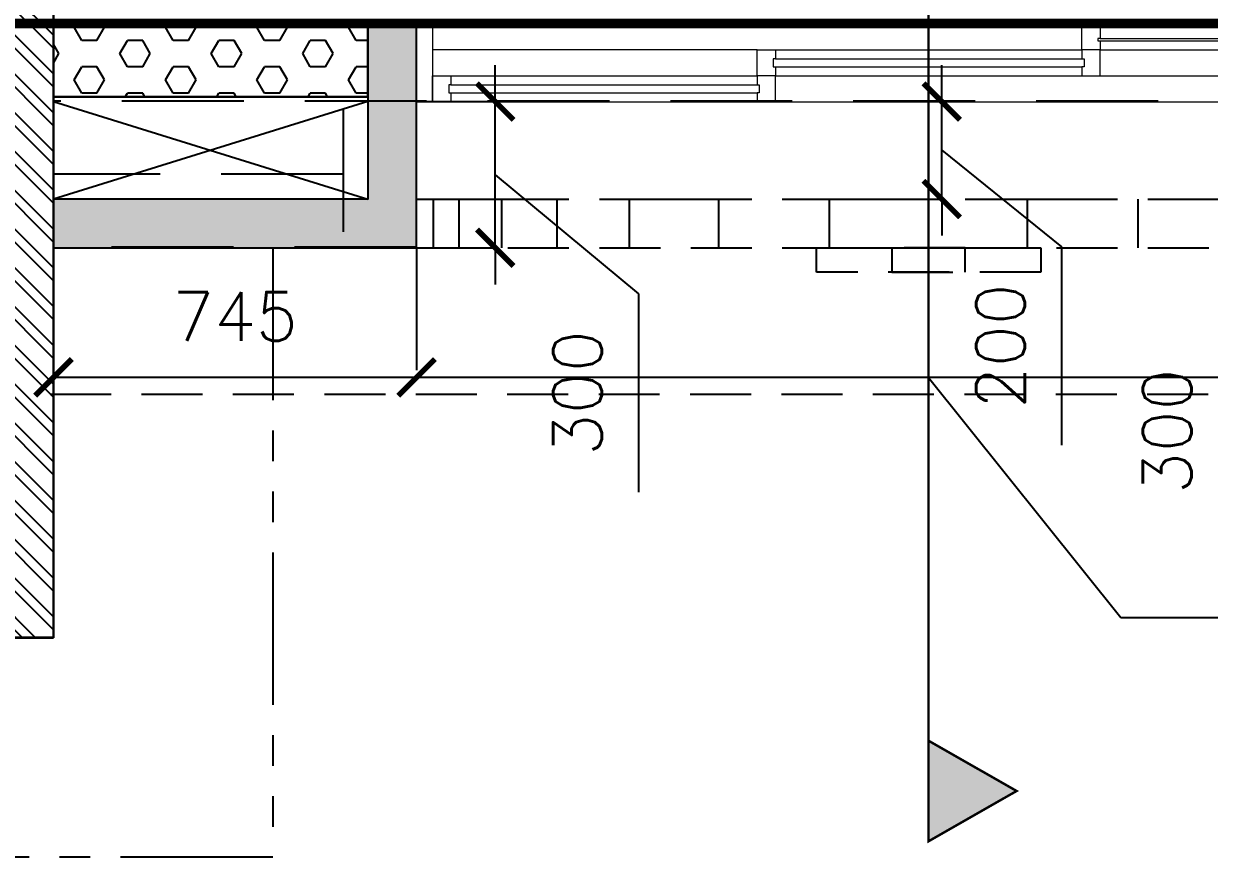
# Model space of a CAD drawing. Header units: millimetres. Extents: x 1135099 to 1230264, y -5736945 to -5695799.
# Drawn here: x 1213350 to 1215781, y -5729135 to -5727425 of the extents above; entities that cross this region are included whole.
import ezdxf

# ---------------------------------------------------------------- set-up
doc = ezdxf.new("R2010")
doc.units = ezdxf.units.MM
doc.header["$LTSCALE"] = 1000
doc.header["$MEASUREMENT"] = 0
for name, pattern in [('$0$AUDIT_D_120904163729-0', [0]), ('$0$HIDDEN', [0.375, 0.25, -0.125]), ('$0$PHANTOM2', [1.25, 0.625, -0.125, 0.125, -0.125, 0.125, -0.125]), ('2BHK-A - FRONT$1$AUDIT_D_120904163729-0', [0]), ('AUDIT_D_120904163729-0', [0]), ('T8(T9 IS SIMILAR) - 1st FLOOR ELEVATION$0$AUDIT_D_120904163729-0', [0]), ('T8(T9 IS SIMILAR) - 1st FLOOR ELEVATION$0$HIDDEN', [0.375, 0.25, -0.125]), ('T8(T9 IS SIMILAR) - TYPICAL FLOOR ELEVATION$1$AUDIT_D_120904163729-0', [0]), ('T8(T9 IS SIMILAR) - TYPICAL FLOOR ELEVATION$1$HIDDEN', [0.375, 0.25, -0.125]), ('T8(T9 IS SIMILAR)$0$$0$HIDDEN', [0.375, 0.25, -0.125]), ('T8_PROFILE SECTIONS$0$HIDDEN', [0.375, 0.25, -0.125]), ('T8_PROFILE SECTIONS$0$PHANTOM2', [1.25, 0.625, -0.125, 0.125, -0.125, 0.125, -0.125])]:
    doc.linetypes.add(name, pattern=pattern)
doc.layers.get('0').update_dxf_attribs({"linetype": 'AUDIT_D_120904163729-0'})
for name, color, linetype in [('$0$A-DIM', 1, '$0$AUDIT_D_120904163729-0'), ('$0$A-WALL-FEATURES', 6, '$0$AUDIT_D_120904163729-0'), ('2BHK-A - FRONT$1$A-HATCH -160', 251, '2BHK-A - FRONT$1$AUDIT_D_120904163729-0'), ('T8(T9 IS SIMILAR) - 1st FLOOR ELEVATION$0$A-WALL-FEATURES', 110, 'T8(T9 IS SIMILAR) - 1st FLOOR ELEVATION$0$AUDIT_D_120904163729-0'), ('T8(T9 IS SIMILAR) - TYPICAL FLOOR ELEVATION$1$A-DIM', 1, 'T8(T9 IS SIMILAR) - TYPICAL FLOOR ELEVATION$1$AUDIT_D_120904163729-0'), ('T8(T9 IS SIMILAR) - TYPICAL FLOOR ELEVATION$1$A-WALL HATCH', 252, 'T8(T9 IS SIMILAR) - TYPICAL FLOOR ELEVATION$1$AUDIT_D_120904163729-0'), ('T8(T9 IS SIMILAR) - TYPICAL FLOOR ELEVATION$1$A-WALL-FEATURES', 6, 'T8(T9 IS SIMILAR) - TYPICAL FLOOR ELEVATION$1$AUDIT_D_120904163729-0'), ('T8(T9 IS SIMILAR)$0$S-BEAM', 20, 'T8(T9 IS SIMILAR)$0$$0$HIDDEN'), ('T8_PROFILE SECTIONS$0$A-PROFILE SECTIONS', 81, 'T8_PROFILE SECTIONS$0$PHANTOM2')]:
    doc.layers.add(name, color=color, linetype=linetype)
for name, color, linetype, lineweight in [('2BHK-A - FRONT$1$A-WALL- 160', 6, 'Continuous', 30), ('2BHK-A - FRONT$1$Window', 4, 'Continuous', 20), ('T8(T9 IS SIMILAR)$0$D&W', 8, 'Continuous', 25)]:
    doc.layers.add(name, color=color, linetype=linetype, lineweight=lineweight)
doc.layers.add('A-RERA CARPET AREA', color=30, linetype='Continuous', plot=False)
doc.styles.add('$4$Romans 1', font='romans.shx', dxfattribs={"height": 100})
doc.styles.add('T8(T9 IS SIMILAR) - TYPICAL FLOOR ELEVATION$1$Romans 1', font='romans.shx', dxfattribs={"height": 100})
doc.dimstyles.new('$1$ALPINE S', dxfattribs={"dimscale": 0, "dimtxt": 100, "dimasz": 75, "dimexe": 0, "dimexo": 0, "dimgap": 75, "dimtad": 1, "dimdec": 0, "dimzin": 0, "dimdsep": 46, "dimtxsty": '$4$Romans 1', "dimblk": '$4$_ArchTick', "dimcen": 0.09, "dimclrd": 256, "dimclre": 256, "dimclrt": 7, "dimadec": 0, "dimazin": 0, "dimtfac": 1, "dimtdec": 0, "dimtofl": 0, "dimtmove": 1, "dimatfit": 0, "dimldrblk": '$1$_Open90', "dimfxl": 1, "dimtolj": 1, "dimtzin": 0, "dimarcsym": 0})
doc.dimstyles.new('T8(T9 IS SIMILAR) - TYPICAL FLOOR ELEVATION$1$ALPINE S', dxfattribs={"dimscale": 0, "dimtxt": 100, "dimasz": 75, "dimexe": 0, "dimexo": 0, "dimgap": 75, "dimtad": 1, "dimdec": 0, "dimzin": 0, "dimdsep": 46, "dimtxsty": 'T8(T9 IS SIMILAR) - TYPICAL FLOOR ELEVATION$1$Romans 1', "dimblk": 'T8(T9 IS SIMILAR) - TYPICAL FLOOR ELEVATION$1$_ArchTick', "dimcen": 0.09, "dimclrd": 256, "dimclre": 256, "dimclrt": 7, "dimadec": 0, "dimazin": 0, "dimtfac": 1, "dimtdec": 0, "dimtofl": 0, "dimtmove": 1, "dimatfit": 0, "dimldrblk": 'T8(T9 IS SIMILAR) - TYPICAL FLOOR ELEVATION$1$_Open90', "dimfxl": 1, "dimtolj": 1, "dimtzin": 0, "dimarcsym": 0})

# ---------------------------------------------------------------- blocks, each defined once
blk = doc.blocks.new('T8(T9 IS SIMILAR) - 1st FLOOR ELEVATION')
at = {"layer": 'T8(T9 IS SIMILAR) - 1st FLOOR ELEVATION$0$A-WALL-FEATURES', "color": 2, "linetype": 'T8(T9 IS SIMILAR) - 1st FLOOR ELEVATION$0$HIDDEN', "ltscale": 0.5}
for p, q in [((1214155.4, -5727784.4, -0.6), (1216255.4, -5727784.4, -0.6)), ((1214155.4, -5727884.4, -0.6), (1214155.4, -5727784.4, -0.6)), ((1214190.4, -5727884.4, -0.6), (1214190.4, -5727784.4, -0.6)), ((1214242.8, -5727884.4, -0.6), (1214242.8, -5727784.4, -0.6)), ((1214330.1, -5727884.4, -0.6), (1214330.1, -5727784.4, -0.6)), ((1214443.6, -5727884.4, -0.6), (1214443.6, -5727784.4, -0.6)), ((1214592, -5727884.4, -0.6), (1214592, -5727784.4, -0.6)), ((1214775.3, -5727884.4, -0.6), (1214775.3, -5727784.4, -0.6)), ((1215002.3, -5727884.4, -0.6), (1215002.3, -5727784.4, -0.6)), ((1215408.6, -5727884.4, -0.6), (1215408.6, -5727784.4, -0.6)), ((1215635.5, -5727884.4, -0.6), (1215635.5, -5727784.4, -0.6)), ((1214155.4, -5727884.4, -0.6), (1216255.4, -5727884.4, -0.6))]:
    blk.add_line(p, q, dxfattribs=at)
blk.add_lwpolyline([(1213403.9, -5728184.6), (1217451.9, -5728184.7), (1217451.9, -5722974), (1216152.2, -5722974)], dxfattribs=at)
at = {"layer": 'T8(T9 IS SIMILAR) - 1st FLOOR ELEVATION$0$A-WALL-FEATURES', "color": 2, "linetype": 'T8(T9 IS SIMILAR) - 1st FLOOR ELEVATION$0$HIDDEN', "ltscale": 0.5, "elevation": -0.6}
for points in [[(1214975.4, -5727884.4), (1215435.4, -5727884.4), (1215435.4, -5727934.4), (1214975.4, -5727934.4)], [(1215130.4, -5727934.4), (1215280.4, -5727934.4), (1215280.4, -5727884.4), (1215130.4, -5727884.4)]]:
    blk.add_lwpolyline(points, close=True, dxfattribs=at)
blk = doc.blocks.new('2BHK-A - FRONT$0$2100')
at = {"layer": '2BHK-A - FRONT$1$Window', "color": 1, "lineweight": 13}
for p, q in [((1150876.5, -5693344.1), (1148842.5, -5693344.1)), ((1149507.5, -5693344.1), (1148880, -5693344.1)), ((1149507.5, -5693397.4), (1148880, -5693397.4)), ((1150173.7, -5693397.4), (1149545, -5693397.4)), ((1150211.2, -5693397.4), (1150876.5, -5693397.4)), ((1149507.5, -5693450.8), (1148842.5, -5693450.8)), ((1150173.7, -5693450.8), (1149545, -5693450.8)), ((1150839, -5693450.8), (1150211.2, -5693450.8)), ((1150173.7, -5693504.1), (1148842.5, -5693504.1)), ((1150839, -5693504.1), (1150211.2, -5693504.1))]:
    blk.add_line(p, q, dxfattribs=at)
at = {"layer": '2BHK-A - FRONT$1$Window', "color": 5, "lineweight": 13}
for p, q in [((1149507.5, -5693374.4), (1148880, -5693374.4)), ((1149507.5, -5693378.9), (1148880, -5693378.9)), ((1150173.7, -5693416), (1149545, -5693416)), ((1150173.7, -5693432.2), (1149545, -5693432.2)), ((1150839, -5693469.3), (1150211.2, -5693469.3)), ((1150839, -5693485.5), (1150211.2, -5693485.5))]:
    blk.add_line(p, q, dxfattribs=at)
at = {"layer": '2BHK-A - FRONT$1$Window', "color": 4, "lineweight": 13}
for points in [[(1148842.5, -5693344.1), (1148809.5, -5693344.1), (1148809.5, -5693504.1), (1148842.5, -5693504.1)], [(1148880, -5693378.9), (1148880, -5693397.4), (1148842.5, -5693397.4), (1148842.5, -5693344.1), (1148880, -5693344.1), (1148880, -5693374.4), (1148875.5, -5693374.4), (1148875.5, -5693378.9)], [(1149507.5, -5693378.9), (1149507.5, -5693397.4), (1149545, -5693397.4), (1149545, -5693344.1), (1149507.5, -5693344.1), (1149507.5, -5693374.4), (1149512, -5693374.4), (1149512, -5693378.9)], [(1150909.5, -5693344.1), (1150876.5, -5693344.1), (1150876.5, -5693504.1), (1150909.5, -5693504.1)], [(1149545, -5693432.2), (1149545, -5693450.8), (1149507.5, -5693450.8), (1149507.5, -5693397.4), (1149545, -5693397.4), (1149545, -5693416), (1149540.5, -5693416), (1149540.5, -5693432.2)], [(1150173.7, -5693432.2), (1150173.7, -5693450.8), (1150211.2, -5693450.8), (1150211.2, -5693397.4), (1150173.7, -5693397.4), (1150173.7, -5693416), (1150178.2, -5693416), (1150178.2, -5693432.2)], [(1150211.2, -5693485.5), (1150211.2, -5693504.1), (1150173.7, -5693504.1), (1150173.7, -5693450.8), (1150211.2, -5693450.8), (1150211.2, -5693469.3), (1150206.7, -5693469.3), (1150206.7, -5693485.5)], [(1150839, -5693485.5), (1150839, -5693504.1), (1150876.5, -5693504.1), (1150876.5, -5693450.8), (1150839, -5693450.8), (1150839, -5693469.3), (1150843.5, -5693469.3), (1150843.5, -5693485.5)]]:
    blk.add_lwpolyline(points, close=True, dxfattribs=at)
blk = doc.blocks.new('2BHK-A - FRONT')
at = {"layer": '2BHK-A - FRONT$1$A-HATCH -160', "linetype": 'ByBlock'}
h = blk.add_hatch(dxfattribs=at)
h.set_pattern_fill('ANSI32', color=256, scale=150)
h.set_pattern_definition([(45, (0, -0.55), (-39.77475644, 39.77475644), []), (45, (26.517, -0.55), (-39.77475644, 39.77475644), [])])
h.paths.add_polyline_path([(1145269.9, -5728524.2), (1145269.9, -5728684.2), (1144639.8, -5728684.2), (1144639.8, -5726829.5), (1144799.8, -5726829.5), (1144799.8, -5728524.2)])
h.paths.add_polyline_path([(1148934.5, -5727449.8), (1148934.5, -5727609.8), (1147999.5, -5727609.8), (1147999.5, -5727009.5), (1148159.5, -5727009.5), (1148159.5, -5727449.8)])
h.paths.add_polyline_path([(1147999.5, -5728684.2), (1147999.5, -5728524.2), (1147369.9, -5728524.2), (1147369.9, -5728684.2)])
edge = h.paths.add_edge_path()
edge.add_line((1151334.5, -5727449.8), (1151779.5, -5727449.8))
edge.add_line((1151779.5, -5727449.8), (1151779.5, -5727609.8))
edge.add_line((1151704.5, -5727609.8), (1151334.5, -5727609.8))
edge.add_line((1151334.5, -5727609.8), (1151334.5, -5727449.8))
h.paths.add_polyline_path([(1146264.5, -5719573.8), (1146424.5, -5719573.8), (1146424.5, -5719224.6), (1146264.5, -5719224.6)])
h.paths.add_polyline_path([(1145549.4, -5721834.4), (1145788.9, -5721834.4), (1145790, -5721674.6), (1145549.4, -5721674.6)])
h.paths.add_polyline_path([(1145949.5, -5721924.2), (1145949.5, -5722524.6), (1145789.5, -5722524.6), (1145789.5, -5721924.2)])
h.paths.add_polyline_path([(1144599.5, -5721924.6), (1144759.5, -5721924.6), (1144762, -5722524.6), (1144602, -5722524.6)])
h.paths.add_polyline_path([(1144599.5, -5723474.6), (1144599.5, -5723174.6), (1144759.5, -5723174.6), (1144759.5, -5723314.6), (1145789.5, -5723314.6), (1145789.5, -5723174.6), (1145949.5, -5723174.6), (1145949.5, -5723474.2)])
h = blk.add_hatch(dxfattribs=at)
h.set_pattern_fill('HEX', color=256, scale=250)
h.paths.add_polyline_path([(1141695, -5727574.6), (1141249.8, -5727574.6), (1141249.8, -5727424.6), (1141695, -5727424.6)])
h.paths.add_polyline_path([(1143995, -5727574.6), (1144639.8, -5727574.6), (1144639.8, -5727424.6), (1143995, -5727424.6)])
at = {"layer": '2BHK-A - FRONT$1$A-WALL- 160', "linetype": 'ByBlock'}
for p, q in [((1144639.5, -5727424.6, -0.4), (1144639.5, -5726829.5)), ((1144639.5, -5728684.6), (1144639.5, -5726829.5)), ((1142493, -5727424.6, -0.4), (1142530.5, -5727424.6, -0.4)), ((1143995, -5727424.6, -0.4), (1144639.8, -5727424.6, -0.4)), ((1143995, -5727424.6, -0.4), (1143995, -5727574.6, -0.4)), ((1143995, -5727574.6, -0.4), (1144639.8, -5727574.6, -0.4)), ((1144639.5, -5728684.6), (1145269.9, -5728684.6))]:
    blk.add_line(p, q, dxfattribs=at)
blk.add_blockref('2BHK-A - FRONT$0$2100', (-7014.5, -34080.5), dxfattribs=at)
blk = doc.blocks.new('T8(T9 IS SIMILAR) - TYPICAL FLOOR ELEVATION$1$_ArchTick')
at = {"color": 0, "linetype": 'ByBlock', "const_width": 0.15}
blk.add_lwpolyline([(-0.5, -0.5), (0.5, 0.5)], dxfattribs=at)
blk = doc.blocks.new('*D746')
at = {"layer": 'T8(T9 IS SIMILAR) - TYPICAL FLOOR ELEVATION$1$A-DIM', "lineweight": -2, "transparency": 16777216}
for p, q in [((1214318.2, -5727584.6), (1214318.2, -5727509.6)), ((1214318.2, -5727884.6), (1214318.2, -5727584.6)), ((1214318.2, -5727734.6), (1214611.7, -5727979)), ((1214318.2, -5727884.6), (1214318.2, -5727959.6)), ((1214611.7, -5727979), (1214611.7, -5728386.1))]:
    blk.add_line(p, q, dxfattribs=at)
at = {"layer": 'T8(T9 IS SIMILAR) - TYPICAL FLOOR ELEVATION$1$A-DIM', "linetype": 'T8(T9 IS SIMILAR) - TYPICAL FLOOR ELEVATION$1$HIDDEN', "lineweight": -2, "transparency": 16777216}
for p, q in [((1214156.8, -5727584.6), (1214318.2, -5727584.6)), ((1214156.8, -5727884.6), (1214318.2, -5727884.6))]:
    blk.add_line(p, q, dxfattribs=at)
at = {"layer": 'T8(T9 IS SIMILAR) - TYPICAL FLOOR ELEVATION$1$A-DIM', "linetype": 'ByBlock', "lineweight": -2, "transparency": 16777216, "xscale": 75, "yscale": 75, "zscale": 75}
for p, rotation in [((1214318.2, -5727584.6), 270), ((1214318.2, -5727884.6), 90)]:
    blk.add_blockref('T8(T9 IS SIMILAR) - TYPICAL FLOOR ELEVATION$1$_ArchTick', p, dxfattribs=dict(at, rotation=rotation))
at = {"layer": 'T8(T9 IS SIMILAR) - TYPICAL FLOOR ELEVATION$1$A-DIM', "color": 7, "linetype": 'ByBlock', "transparency": 16777216, "insert": (1214486.7, -5728182.6), "char_height": 100, "attachment_point": 5, "rotation": 90, "style": 'T8(T9 IS SIMILAR) - TYPICAL FLOOR ELEVATION$1$Romans 1'}
blk.add_mtext('\\A1;300', dxfattribs=at)
blk = doc.blocks.new('T8(T9 IS SIMILAR) - TYPICAL FLOOR ELEVATION$1$_Open90')
at = {"color": 0, "linetype": 'ByBlock', "lineweight": -2}
for p, q in [((-0.5, 0.5), (0, 0)), ((0, 0), (-1, 0)), ((0, 0), (-0.5, -0.5))]:
    blk.add_line(p, q, dxfattribs=at)
blk = doc.blocks.new('*D747')
at = {"layer": 'T8(T9 IS SIMILAR) - TYPICAL FLOOR ELEVATION$1$A-DIM', "lineweight": -2, "transparency": 16777216}
for p, q in [((1215233.8, -5727584.6), (1215233.8, -5727509.6)), ((1215233.8, -5727784.6), (1215233.8, -5727584.6)), ((1215233.8, -5727684.6), (1215479.2, -5727882.7)), ((1215233.8, -5727784.6), (1215233.8, -5727859.6)), ((1215479.2, -5727882.7), (1215479.2, -5728289.8))]:
    blk.add_line(p, q, dxfattribs=at)
at = {"layer": 'T8(T9 IS SIMILAR) - TYPICAL FLOOR ELEVATION$1$A-DIM', "linetype": 'T8(T9 IS SIMILAR) - TYPICAL FLOOR ELEVATION$1$HIDDEN', "lineweight": -2, "transparency": 16777216}
for p, q in [((1215206.8, -5727584.6), (1215233.8, -5727584.6)), ((1215206.8, -5727784.6), (1215233.8, -5727784.6))]:
    blk.add_line(p, q, dxfattribs=at)
at = {"layer": 'T8(T9 IS SIMILAR) - TYPICAL FLOOR ELEVATION$1$A-DIM', "linetype": 'ByBlock', "lineweight": -2, "transparency": 16777216, "xscale": 75, "yscale": 75, "zscale": 75}
for p, rotation in [((1215233.8, -5727584.6), 270), ((1215233.8, -5727784.6), 90)]:
    blk.add_blockref('T8(T9 IS SIMILAR) - TYPICAL FLOOR ELEVATION$1$_ArchTick', p, dxfattribs=dict(at, rotation=rotation))
at = {"layer": 'T8(T9 IS SIMILAR) - TYPICAL FLOOR ELEVATION$1$A-DIM', "color": 7, "linetype": 'ByBlock', "transparency": 16777216, "insert": (1215354.2, -5728086.2), "char_height": 100, "attachment_point": 5, "rotation": 90, "style": 'T8(T9 IS SIMILAR) - TYPICAL FLOOR ELEVATION$1$Romans 1'}
blk.add_mtext('\\A1;200', dxfattribs=at)
blk = doc.blocks.new('*D748')
at = {"layer": 'T8(T9 IS SIMILAR) - TYPICAL FLOOR ELEVATION$1$A-DIM', "linetype": 'T8(T9 IS SIMILAR) - TYPICAL FLOOR ELEVATION$1$HIDDEN', "lineweight": -2, "transparency": 16777216}
for p, q in [((1213412.3, -5727884.6), (1213412.3, -5728150.3)), ((1214156.8, -5727884.6), (1214156.8, -5728150.3))]:
    blk.add_line(p, q, dxfattribs=at)
at = {"layer": 'T8(T9 IS SIMILAR) - TYPICAL FLOOR ELEVATION$1$A-DIM', "lineweight": -2, "transparency": 16777216}
blk.add_line((1213412.3, -5728150.3), (1214156.8, -5728150.3), dxfattribs=at)
at = {"layer": 'T8(T9 IS SIMILAR) - TYPICAL FLOOR ELEVATION$1$A-DIM', "linetype": 'ByBlock', "lineweight": -2, "transparency": 16777216, "xscale": 75, "yscale": 75, "zscale": 75, "rotation": 180}
blk.add_blockref('T8(T9 IS SIMILAR) - TYPICAL FLOOR ELEVATION$1$_ArchTick', (1213412.3, -5728150.3), dxfattribs=at)
at = {"layer": 'T8(T9 IS SIMILAR) - TYPICAL FLOOR ELEVATION$1$A-DIM', "linetype": 'ByBlock', "lineweight": -2, "transparency": 16777216, "xscale": 75, "yscale": 75, "zscale": 75}
blk.add_blockref('T8(T9 IS SIMILAR) - TYPICAL FLOOR ELEVATION$1$_ArchTick', (1214156.8, -5728150.3), dxfattribs=at)
at = {"layer": 'T8(T9 IS SIMILAR) - TYPICAL FLOOR ELEVATION$1$A-DIM', "color": 7, "linetype": 'ByBlock', "transparency": 16777216, "insert": (1213784.5, -5728025.3), "char_height": 100, "attachment_point": 5, "style": 'T8(T9 IS SIMILAR) - TYPICAL FLOOR ELEVATION$1$Romans 1'}
blk.add_mtext('\\A1;745', dxfattribs=at)
blk = doc.blocks.new('*D750')
at = {"layer": 'T8(T9 IS SIMILAR) - TYPICAL FLOOR ELEVATION$1$A-DIM', "lineweight": -2, "transparency": 16777216}
for p, q in [((1216108.5, -5727584.6), (1216108.5, -5727509.6)), ((1216108.5, -5727584.6), (1216108.5, -5727884.6)), ((1216108.5, -5727734.6), (1215821, -5728057.6)), ((1216108.5, -5727884.6), (1216108.5, -5727959.6)), ((1215821, -5728057.6), (1215821, -5728464.7))]:
    blk.add_line(p, q, dxfattribs=at)
at = {"layer": 'T8(T9 IS SIMILAR) - TYPICAL FLOOR ELEVATION$1$A-DIM', "linetype": 'T8(T9 IS SIMILAR) - TYPICAL FLOOR ELEVATION$1$HIDDEN', "lineweight": -2, "transparency": 16777216}
for p, q in [((1216256.8, -5727584.6), (1216108.5, -5727584.6)), ((1216256.8, -5727884.6), (1216108.5, -5727884.6))]:
    blk.add_line(p, q, dxfattribs=at)
at = {"layer": 'T8(T9 IS SIMILAR) - TYPICAL FLOOR ELEVATION$1$A-DIM', "linetype": 'ByBlock', "lineweight": -2, "transparency": 16777216, "xscale": 75, "yscale": 75, "zscale": 75}
for p, rotation in [((1216108.5, -5727584.6), 270), ((1216108.5, -5727884.6), 90)]:
    blk.add_blockref('T8(T9 IS SIMILAR) - TYPICAL FLOOR ELEVATION$1$_ArchTick', p, dxfattribs=dict(at, rotation=rotation))
at = {"layer": 'T8(T9 IS SIMILAR) - TYPICAL FLOOR ELEVATION$1$A-DIM', "color": 7, "linetype": 'ByBlock', "transparency": 16777216, "insert": (1215696, -5728261.1), "char_height": 100, "attachment_point": 5, "rotation": 90, "style": 'T8(T9 IS SIMILAR) - TYPICAL FLOOR ELEVATION$1$Romans 1'}
blk.add_mtext('\\A1;300', dxfattribs=at)
blk = doc.blocks.new('T8_PROFILE SECTIONS$0$MH')
at = {"layer": 'T8_PROFILE SECTIONS$0$A-PROFILE SECTIONS', "linetype": 'T8_PROFILE SECTIONS$0$HIDDEN', "ltscale": 2}
h = blk.add_hatch(color=256, dxfattribs=at)
h.dxf.hatch_style = 1
h.paths.add_polyline_path([(1140339.1, -5697424.8), (1140519.9, -5697528.1), (1140339.1, -5697631.3)])
at = {"layer": 'T8_PROFILE SECTIONS$0$A-PROFILE SECTIONS', "linetype": 'T8_PROFILE SECTIONS$0$HIDDEN', "ltscale": 2, "const_width": 5}
blk.add_lwpolyline([(1140339.1, -5697424.8), (1140339.1, -5697424.8), (1140519.9, -5697528.1), (1140339.1, -5697631.3)], close=True, dxfattribs=at)
blk.add_lwpolyline([(1140339.1, -5697424.8), (1140339.1, -5700565.7)], dxfattribs=at)
blk = doc.blocks.new('PROFILE SECTION LINE T9')
at = {"layer": 'T8_PROFILE SECTIONS$0$A-PROFILE SECTIONS', "linetype": 'ByBlock', "xscale": -1, "rotation": 180}
blk.add_blockref('T8_PROFILE SECTIONS$0$MH', (-1110850.7, -5714911.2, 0), dxfattribs=at)
blk = doc.blocks.new('$4$_ArchTick')
at = {"color": 0, "linetype": 'ByBlock', "const_width": 0.15}
blk.add_lwpolyline([(-0.5, -0.5), (0.5, 0.5)], dxfattribs=at)
blk = doc.blocks.new('*D131')
at = {"layer": '$0$A-DIM', "linetype": '$0$HIDDEN', "lineweight": -2, "transparency": 16777216}
for p, q in [((29324.7, -9085.4), (29324.7, -9350.5)), ((31424.7, -9084.8), (31424.7, -9350.5))]:
    blk.add_line(p, q, dxfattribs=at)
at = {"layer": '$0$A-DIM', "lineweight": -2, "transparency": 16777216}
for p, q in [((31424.7, -9350.5), (29324.7, -9350.5)), ((30374.7, -9350.5), (30768.9, -9843.2)), ((30768.9, -9843.2), (33280.8, -9843.2))]:
    blk.add_line(p, q, dxfattribs=at)
at = {"layer": '$0$A-DIM', "linetype": 'ByBlock', "lineweight": -2, "transparency": 16777216, "xscale": 75, "yscale": 75, "zscale": 75, "rotation": 180}
blk.add_blockref('$4$_ArchTick', (29324.7, -9350.5), dxfattribs=at)
at = {"layer": '$0$A-DIM', "linetype": 'ByBlock', "lineweight": -2, "transparency": 16777216, "xscale": 75, "yscale": 75, "zscale": 75}
blk.add_blockref('$4$_ArchTick', (31424.7, -9350.5), dxfattribs=at)
at = {"layer": '$0$A-DIM', "color": 7, "linetype": 'ByBlock', "transparency": 16777216, "insert": (32024.9, -9708.7), "char_height": 100, "attachment_point": 5, "style": '$4$Romans 1'}
blk.add_mtext("\\A1;2100 ARCH PROFILE B' ABOVE", dxfattribs=at)
blk = doc.blocks.new('$1$_Open90')
at = {"color": 0, "linetype": 'ByBlock', "lineweight": -2}
for p, q in [((-0.5, 0.5), (0, 0)), ((0, 0), (-1, 0)), ((0, 0), (-0.5, -0.5))]:
    blk.add_line(p, q, dxfattribs=at)
blk = doc.blocks.new('T8(T9 IS SIMILAR) - TYPICAL FLOOR ELEVATION')
at = {"layer": 'T8(T9 IS SIMILAR) - TYPICAL FLOOR ELEVATION$1$A-WALL HATCH', "linetype": 'ByBlock'}
h = blk.add_hatch(dxfattribs=at)
h.set_pattern_fill('ZIGZAG', color=256, scale=250)
h.set_pattern_definition([(0, (0, 0), (31.25, 31.25), [31.25, -31.25]), (90, (31.25, 0), (-31.25, 31.25), [31.25, -31.25])])
h.paths.add_polyline_path([(1186332.7, -5719983.5), (1186332.7, -5719683.5), (1186432.7, -5719683.5), (1186432.7, -5719883.5), (1186982.7, -5719883.5), (1186982.7, -5719523.5), (1187082.7, -5719523.5), (1187082.7, -5719983.5)])
h.paths.add_polyline_path([(1190232.7, -5719983.5), (1190232.7, -5719683.5), (1190132.7, -5719683.5), (1190132.7, -5719883.5), (1189582.7, -5719883.5), (1189582.7, -5719523.5), (1189482.7, -5719523.5), (1189482.7, -5719983.5)])
h.paths.add_polyline_path([(1190857.7, -5717933.5), (1190857.7, -5717733.5), (1190757.7, -5717733.5), (1190757.7, -5717933.5)])
h.paths.add_polyline_path([(1193357.7, -5717733.5), (1193357.7, -5717933.5), (1193257.7, -5717933.5), (1193257.7, -5717733.5)])
h.paths.add_polyline_path([(1196632.8, -5709938.8), (1196632.8, -5709738.8), (1196532.8, -5709738.8), (1196532.8, -5709938.8)])
h.paths.add_polyline_path([(1194132, -5709738.8), (1194132, -5709938.8), (1194032, -5709938.8), (1194032, -5709738.8)])
h.paths.add_polyline_path([(1195742.7, -5701889.7), (1196212.8, -5701889.7), (1196212.8, -5702349.7), (1196112.8, -5702349.7), (1196112.8, -5701989.7), (1195742.7, -5701989.7)])
h.paths.add_polyline_path([(1198312.8, -5702349.7), (1198312.8, -5701889.7), (1199132.6, -5701889.7), (1199132.6, -5701989.7), (1198412.8, -5701989.7), (1198412.8, -5702349.7)])
h.paths.add_polyline_path([(1199662.5, -5701090.3), (1199662.5, -5700890.3), (1199762.5, -5700890.3), (1199762.5, -5701090.3)])
h.paths.add_polyline_path([(1201862.6, -5700890.3), (1201862.6, -5701090.3), (1201962.6, -5701090.3), (1201962.6, -5700890.3)])
h.paths.add_polyline_path([(1210681.9, -5700890.3), (1210681.9, -5701090.3), (1210581.9, -5701090.3), (1210581.9, -5700890.3)])
h.paths.add_polyline_path([(1212882, -5701090.3), (1212882, -5700890.3), (1212782, -5700890.3), (1212782, -5701090.3)])
h.paths.add_polyline_path([(1214231.8, -5702349.7), (1214231.8, -5701889.7), (1213412.3, -5701889.7), (1213412.3, -5701989.7), (1214131.8, -5701989.7), (1214131.8, -5702349.7)])
h.paths.add_polyline_path([(1216801.9, -5701889.7), (1216331.8, -5701889.7), (1216331.8, -5702349.7), (1216431.8, -5702349.7), (1216431.8, -5701989.7), (1216801.9, -5701989.7)])
h.paths.add_polyline_path([(1215911.7, -5709938.8), (1215911.7, -5709738.8), (1216011.7, -5709738.8), (1216011.7, -5709938.8)])
h.paths.add_polyline_path([(1218412.5, -5709738.8), (1218412.5, -5709938.8), (1218512.5, -5709938.8), (1218512.5, -5709738.8)])
h.paths.add_polyline_path([(1221686.9, -5717933.5), (1221686.9, -5717733.5), (1221786.9, -5717733.5), (1221786.9, -5717933.5)])
h.paths.add_polyline_path([(1219186.9, -5717733.5), (1219186.9, -5717933.5), (1219286.9, -5717933.5), (1219286.9, -5717733.5)])
h.paths.add_polyline_path([(1222311.8, -5719983.5), (1222311.8, -5719683.5), (1222411.8, -5719683.5), (1222411.8, -5719883.5), (1222961.8, -5719883.5), (1222961.8, -5719523.5), (1223061.8, -5719523.5), (1223061.8, -5719983.5)])
h.paths.add_polyline_path([(1226211.8, -5719983.5), (1226211.8, -5719683.5), (1226111.8, -5719683.5), (1226111.8, -5719883.5), (1225561.8, -5719883.5), (1225561.8, -5719523.5), (1225461.8, -5719523.5), (1225461.8, -5719983.5)])
h.paths.add_polyline_path([(1217001.9, -5727584.6), (1216901.9, -5727584.6), (1216901.9, -5727784.6), (1216356.8, -5727784.6), (1216356.8, -5727424.6), (1216256.8, -5727424.6), (1216256.8, -5727884.6), (1217001.9, -5727884.6)])
h.paths.add_polyline_path([(1214156.8, -5727424.6), (1214056.8, -5727424.6), (1214056.8, -5727784.6), (1213412.3, -5727784.6), (1213412.3, -5727884.6), (1214156.8, -5727884.6)])
h.paths.add_polyline_path([(1210681.9, -5728884), (1210681.9, -5728684), (1210581.9, -5728684), (1210581.9, -5728884)])
h.paths.add_polyline_path([(1212882, -5728684), (1212882, -5728884), (1212782, -5728884), (1212782, -5728684)])
h.paths.add_polyline_path([(1201862.6, -5728884), (1201862.6, -5728684), (1201962.6, -5728684), (1201962.6, -5728884)])
h.paths.add_polyline_path([(1199662.5, -5728684), (1199662.5, -5728884), (1199762.5, -5728884), (1199762.5, -5728684)])
h.paths.add_polyline_path([(1198387.7, -5727424.6), (1198487.7, -5727424.6), (1198487.7, -5727784.6), (1199132.3, -5727784.6), (1199132.3, -5727884.6), (1198387.7, -5727884.6)])
h.paths.add_polyline_path([(1195542.6, -5727584.6), (1195642.6, -5727584.6), (1195642.6, -5727784.6), (1196187.7, -5727784.6), (1196187.7, -5727424.6), (1196287.7, -5727424.6), (1196287.7, -5727884.6), (1195542.6, -5727884.6)])
at = {"layer": 'T8(T9 IS SIMILAR) - TYPICAL FLOOR ELEVATION$1$A-WALL-FEATURES', "color": 8, "linetype": 'ByBlock'}
for p, q in [((1214056.8, -5727584.6), (1213412.3, -5727784.6)), ((1213412.3, -5727584.6), (1214056.8, -5727784.6))]:
    blk.add_line(p, q, dxfattribs=at)
at = {"layer": 'T8(T9 IS SIMILAR) - TYPICAL FLOOR ELEVATION$1$A-WALL-FEATURES', "color": 8, "linetype": 'T8(T9 IS SIMILAR) - TYPICAL FLOOR ELEVATION$1$HIDDEN'}
blk.add_line((1214156.8, -5727784.6), (1216256.8, -5727784.6), dxfattribs=at)
at = {"layer": 'T8(T9 IS SIMILAR) - TYPICAL FLOOR ELEVATION$1$A-WALL-FEATURES', "linetype": 'ByBlock'}
blk.add_lwpolyline([(1214156.8, -5727424.6), (1214056.8, -5727424.6), (1214056.8, -5727784.6), (1213412.3, -5727784.6), (1213412.3, -5727884.6), (1214156.8, -5727884.6)], close=True, dxfattribs=at)
at = {"layer": 'T8(T9 IS SIMILAR) - TYPICAL FLOOR ELEVATION$1$A-DIM', "linetype": 'ByBlock'}
for base, p1, p2, picture, middle in [((1214318.2, -5727584.6), (1214156.8, -5727884.6), (1214156.8, -5727584.6), '*D746', (1214611.7, -5728054)), ((1215233.8, -5727584.6), (1215206.8, -5727784.6), (1215206.8, -5727584.6), '*D747', (1215479.2, -5727957.7)), ((1216108.5, -5727884.6), (1216256.8, -5727584.6), (1216256.8, -5727884.6), '*D750', (1215821, -5728132.6))]:
    dim = blk.add_linear_dim(base=base, p1=p1, p2=p2, angle=90, dimstyle='T8(T9 IS SIMILAR) - TYPICAL FLOOR ELEVATION$1$ALPINE S', override={"dimscale": 1, "dimfxl": 5, "dimarcsym": 1}, dxfattribs=at)
    dim.commit()
    dim.dimension.update_dxf_attribs({"geometry": picture, "text_midpoint": middle, "dimtype": 128})
dim = blk.add_linear_dim(base=(1214156.7984, -5728150.3352), p1=(1213412.2645, -5727884.644), p2=(1214156.7984, -5727884.644), dimstyle='T8(T9 IS SIMILAR) - TYPICAL FLOOR ELEVATION$1$ALPINE S', override={"dimscale": 1, "dimfxl": 5, "dimarcsym": 1}, dxfattribs=at)
dim.commit()
dim.dimension.update_dxf_attribs({"geometry": '*D748', "text_midpoint": (1213784.5314, -5728025.3352)})
blk = doc.blocks.new('T8(T9 IS SIMILAR)')
at = {"layer": 'T8(T9 IS SIMILAR)$0$D&W', "linetype": 'ByBlock', "xscale": -1}
blk.add_blockref('2BHK-A - FRONT', (2358051.8, -0.4), dxfattribs=at)
at = {"layer": 'T8(T9 IS SIMILAR)$0$D&W', "linetype": 'ByBlock'}
blk.add_blockref('T8(T9 IS SIMILAR) - TYPICAL FLOOR ELEVATION', (0, 0), dxfattribs=at)
at = {"layer": 'T8(T9 IS SIMILAR)$0$S-BEAM'}
for p, q in [((1213411.8, -5726829, 0), (1213411.8, -5728682.6, 0)), ((1216802.4, -5727583.7, 0), (1213411.8, -5727583.7, 0)), ((1213411.9, -5727602, 0), (1213411.9, -5727902, 0)), ((1214006.2, -5727601.9, 0), (1214006.2, -5727883.5, 0)), ((1214156.2, -5727601.9, 0), (1214156.2, -5727883.5, 0)), ((1214006.2, -5727733.5, 0), (1213411.9, -5727733.5, 0)), ((1214156.2, -5727883.5, 0), (1213411.9, -5727883.5, 0)), ((1213211.8, -5728683.3), (1213411.8, -5728683.3))]:
    blk.add_line(p, q, dxfattribs=at)
blk = doc.blocks.new('2ndflproj')
at = {"layer": '$0$A-DIM', "linetype": 'ByBlock'}
dim = blk.add_linear_dim(base=(29324.7, -9350.5), p1=(31424.7, -9084.8, 0.4), p2=(29324.7, -9085.4), angle=180, text="<> ARCH PROFILE B' ABOVE", dimstyle='$1$ALPINE S', override={"dimscale": 1, "dimfxl": 5, "dimarcsym": 1}, dxfattribs=at)
dim.commit()
dim.dimension.update_dxf_attribs({"geometry": '*D131', "text_midpoint": (30843.9, -9843.2), "dimtype": 128})

msp = doc.modelspace()

# ---------------------------------------------------------------- linework, layer by layer
at = {"layer": '$0$A-WALL-FEATURES', "color": 1, "linetype": '$0$PHANTOM2', "ltscale": 0.5, "elevation": -0.7}
msp.add_lwpolyline([(1199130.9, -5727884.4), (1199130.9, -5728684.7), (1213410.9, -5728684.7), (1213410.9, -5727884.4), (1213860.9, -5727884.4), (1213860.9, -5729134.7), (1198680.9, -5729134.7), (1198680.9, -5727884.4)], close=True, dxfattribs=at)
at = {"layer": 'A-RERA CARPET AREA', "const_width": 20, "elevation": 0.4}
msp.add_lwpolyline([(1207846.9, -5723373.8), (1207846.9, -5724473.8), (1210047.2, -5724473.7), (1210046.7, -5728522.5), (1213246.8, -5728523.1), (1213246.8, -5727424.2), (1216797.4, -5727424.2), (1216797.3, -5723474.1), (1215897.3, -5723474.3), (1215897.2, -5721923.9), (1213446.8, -5721923.9), (1213446.8, -5723474), (1212097.1, -5723474), (1212097.1, -5721923.8), (1211626.9, -5721923.8), (1211626.9, -5721674.5), (1210812.2, -5721674.5), (1210811.9, -5719224.1), (1208006.4, -5719224.5), (1208007, -5723373.8)], close=True, dxfattribs=at)

# ---------------------------------------------------------------- block references
at = {"linetype": 'ByBlock'}
msp.add_blockref('T8(T9 IS SIMILAR) - 1st FLOOR ELEVATION', (0, 0), dxfattribs=at)

# ---------------------------------------------------------------- next in the draw order: block references
msp.add_blockref('T8(T9 IS SIMILAR)', (-1.4, 0.2, -0.6), dxfattribs=at)

# ---------------------------------------------------------------- next in the draw order: block references
msp.add_blockref('2ndflproj', (1184830.7, -5718799.7, -0.6), dxfattribs=at)
at = {"layer": 'T8_PROFILE SECTIONS$0$A-PROFILE SECTIONS', "linetype": 'ByBlock'}
msp.add_blockref('PROFILE SECTION LINE T9', (1185716.8, -5711615.6, -0.7), dxfattribs=at)

doc.saveas('drawing.dxf')
